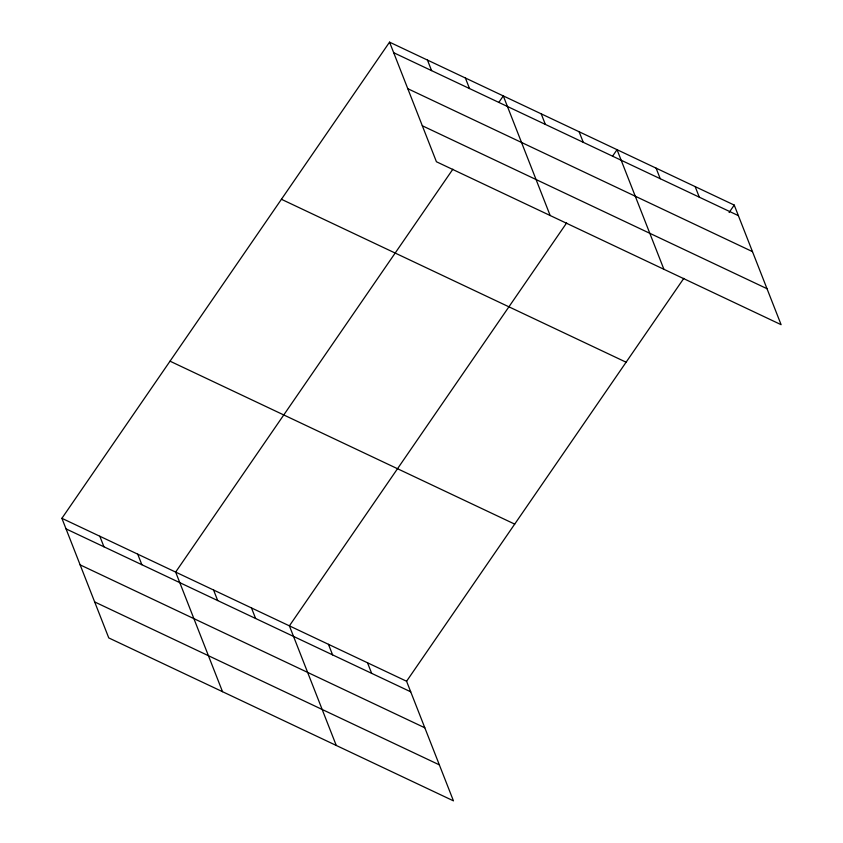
<?xml version="1.0" encoding="UTF-8"?>
<svg xmlns="http://www.w3.org/2000/svg" width="843" height="843" viewBox="0 0 843 843"><rect width="100%" height="100%" fill="white"/><g stroke="black" fill="none" stroke-linecap="round" stroke-linejoin="round"><path stroke-width="1.26" d="M61.897 518.319L406.579 681.249L453.45 800.85L108.768 637.919L61.897 518.319L389.55 42.15L734.232 205.081L781.103 324.681L436.421 161.751L389.55 42.15M452.881 169.18L175.65 572.081L222.52 691.681M498.908 102.288L503.292 95.912L550.163 215.523M566.633 222.942L289.391 625.854L336.262 745.454M612.65 156.05L617.034 149.685L663.905 269.286M406.579 681.249L683.821 278.338M729.111 212.51L734.232 205.081M393.681 52.709L738.373 215.639M407.791 88.694L752.472 251.625M422.311 125.765L767.004 288.696M281.425 199.285L626.107 362.216M170.023 361.183L514.704 524.114M66.039 528.877L410.72 691.808M80.138 564.863L424.819 727.794M94.669 601.934L439.351 764.864M695.169 186.619L699.3 197.178M656.096 168.147L660.238 178.705M579.12 131.761L583.261 142.319M541.206 113.837L545.347 124.395M465.378 77.999L469.519 88.557M427.464 60.074L431.595 70.633M367.516 662.788L371.658 673.346M328.454 644.315L332.595 654.874M251.477 607.929L255.608 618.488M213.564 590.005L217.694 600.564M137.725 554.167L141.866 564.726M99.811 536.243L103.952 546.801"/></g></svg>
